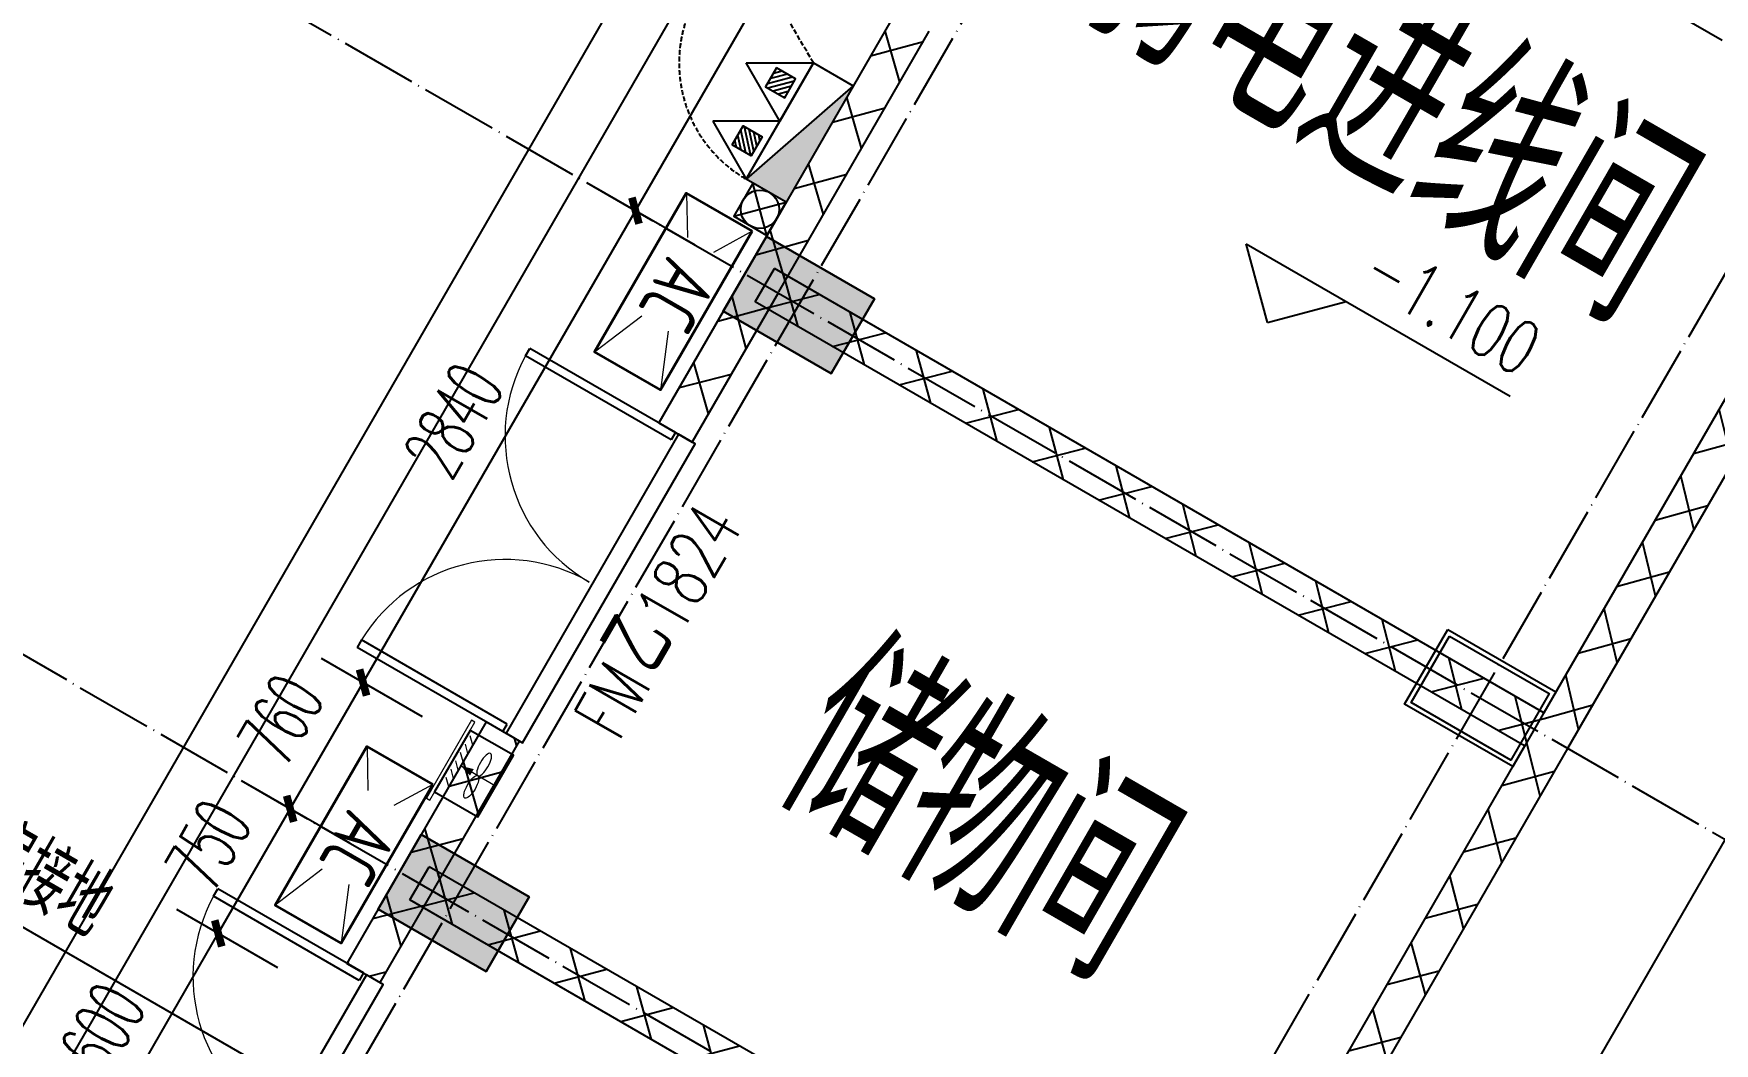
# Model space of a CAD drawing. Header units: millimetres. Extents: x 216654360 to 218309126, y 218099985 to 219647706.
# Drawn here: x 217900045 to 217908805, y 218908453 to 218913717 of the extents above; entities that cross this region are included whole.
import ezdxf

# ---------------------------------------------------------------- set-up
doc = ezdxf.new("R2010")
doc.units = ezdxf.units.MM
doc.header["$LTSCALE"] = 1000
doc.linetypes.add('DASH', pattern=[0.35, 0.25, -0.1])
doc.linetypes.add('DOTE', pattern=[2.4200000000000004, 2, -0.2, 0.02, -0.2])
for name, color, linetype in [('A-ANNO-DIMS', 3, 'Continuous'), ('A-ANNO-DOTE', 1, 'DOTE'), ('A-ANNO-IDEN-INDX', 3, 'Continuous'), ('A-ANNO-IDEN-LEVL', 3, 'Continuous'), ('A-ANNO-TXT', 7, 'Continuous'), ('A-COLU-CONC', 2, 'Continuous'), ('A-DOOR-FM', 181, 'Continuous'), ('A-FM-IDEN', 181, 'Continuous'), ('A-FURN', 45, 'Continuous'), ('A-WALL', 2, 'Continuous'), ('A-WALL-PATT', 252, 'Continuous'), ('M-EQ-VT', 3, 'Continuous'), ('M-VRF-TXT', 100, 'Continuous'), ('P-PROT-FIRH', 1, 'Continuous'), ('P-PROT-VPIP', 1, 'Continuous'), ('P-提建筑', 1, 'Continuous'), ('P-灭火器', 1, 'Continuous'), ('PUB_HATCH', 8, 'Continuous'), ('现状植物', 3, 'Continuous'), ('配电设备', 1, 'Continuous')]:
    doc.layers.add(name, color=color, linetype=linetype)
doc.layers.add('M-EAD-D1', color=31, linetype='Continuous', lineweight=50)
doc.layers.add('M-VRF-EQ', color=100, linetype='Continuous', lineweight=35)
doc.layers.add('水辅助层', color=20, linetype='Continuous', plot=False)
doc.styles.add('_TCH_DIM_T3', font='SIMPLEX.shx', dxfattribs={"width": 0.5647058823529413, "bigfont": 'GBCBIG.shx'})
doc.styles.add('A_DIM', font='SIMPLEX', dxfattribs={"width": 0.7, "bigfont": 'HZ'})
doc.styles.add('AUDIT_D_250603204042-0', font='SIMPLEX', dxfattribs={"width": 0.7, "bigfont": 'HZ'})
doc.styles.add('M-3', font='gbenor.shx', dxfattribs={"width": 0.7, "bigfont": 'gbcbig.shx'})
doc.dimstyles.new('_TCH_ARCH&&100', dxfattribs={"dimtxt": 297.5, "dimasz": 100, "dimexe": 250, "dimexo": 300, "dimgap": 126.25, "dimtad": 1, "dimdec": 0, "dimzin": 0, "dimdsep": 46, "dimtxsty": '_TCH_DIM_T3', "dimblk": 'ARCHTICK', "dimcen": 0.09, "dimclrt": 7, "dimazin": 2, "dimtfac": 1, "dimtdec": 0, "dimtix": 1, "dimtmove": 2, "dimatfit": 3, "dimfxl": 100, "dimtolj": 1, "dimtzin": 0, "dimarcsym": 0})
pattern_1 = [(45, (-6165679.106576437, -59482.65594915766), (-200.0002033111466, 200.0002033111467), []), (135, (-6165679.106576437, -59482.65594915766), (-200.0002033111467, -200.0002033111466), [])]

# ---------------------------------------------------------------- blocks, each defined once
blk = doc.blocks.new('123artt')
at = {"layer": 'A-COLU-CONC', "color": 7}
for points in [[(6540927.176911903, -193915.8248868797), (6541577.176911903, -193915.8248868797), (6541577.176911903, -194365.8248868797), (6540927.176911903, -194365.8248868797)], [(6540952.176911903, -193940.8248868797), (6541552.176911903, -193940.8248868797), (6541552.176911903, -194340.8248868797), (6540952.176911903, -194340.8248868797)]]:
    blk.add_lwpolyline(points, close=True, dxfattribs=at)
blk = doc.blocks.new('A$C626D7193')
at = {"layer": 'A-ANNO-DOTE', "ltscale": 0.2}
for p, q in [((22630.63853341062, -96054.77360592829), (22630.63853341062, -50067.05397132254)), ((26730.63853260688, -96054.77360592829), (26730.63853260688, -50067.05397132254)), ((18448.50633661635, -76236.43906046433), (39411.19610879663, -76236.43906046433)), ((18448.50633661635, -79836.43906046433), (39411.19610879663, -79836.43906046433)), ((18448.50633661635, -83436.43906046433), (39411.19610879663, -83436.43906046433))]:
    blk.add_line(p, q, dxfattribs=at)
at = {"layer": 'A-COLU-CONC', "color": 7}
blk.add_blockref('123artt', (-6514521.538576603, 114304.3858264154), dxfattribs=at)
blk = doc.blocks.new('123asrtr')
at = {"layer": 'A-WALL-PATT', "linetype": 'Continuous'}
for points in [[(6067072.33219674, -12773.28690770187), (6067072.332196729, -12323.28690773004), (6066422.33219674, -12323.28690771654), (6066422.332196738, -12773.28690771235)], [(6067072.332196732, -16373.28690767585), (6067072.332196721, -15923.28690770402), (6066422.332196732, -15923.28690769052), (6066422.332196729, -16373.28690768633)]]:
    blk.add_hatch(color=2, dxfattribs=at).paths.add_polyline_path(points)
for points in [[(6066422.33219674, -12323.28690771654), (6067072.33219674, -12323.28690771654), (6067072.33219674, -12773.28690770827), (6066422.33219674, -12773.28690770827)], [(6066422.332196732, -15923.28690769052), (6067072.332196732, -15923.28690769052), (6067072.332196732, -16373.28690768225), (6066422.332196732, -16373.28690768225)]]:
    blk.add_lwpolyline(points, close=True)
at = {"layer": 'A-COLU-CONC', "linetype": 'Continuous'}
for p, q in [((6067072.332196729, -12323.28690773004), (6066422.33219674, -12323.28690771654)), ((6066422.33219674, -12323.28690771654), (6066422.332196738, -12773.28690771235)), ((6067072.33219674, -12773.28690770187), (6067072.332196729, -12323.28690773004)), ((6066422.332196738, -12773.28690771235), (6067072.33219674, -12773.28690770187)), ((6067072.332196721, -15923.28690770402), (6066422.332196732, -15923.28690769052)), ((6066422.332196732, -15923.28690769052), (6066422.332196729, -16373.28690768633)), ((6067072.332196732, -16373.28690767585), (6067072.332196721, -15923.28690770402)), ((6066422.332196729, -16373.28690768633), (6067072.332196732, -16373.28690767585))]:
    blk.add_line(p, q, dxfattribs=at)
blk = doc.blocks.new('123atr')
at = {"layer": '配电设备'}
blk.add_lwpolyline([(6054830.710564703, -49651.04971149084), (6054830.710564701, -48051.04971140888), (6056330.710564572, -48051.04971141074), (6056330.710564572, -49651.04971149084)], close=True, dxfattribs=at)
blk = doc.blocks.new('P-消火栓箱开门示意')
at = {"layer": 'P-PROT-FIRH', "color": 8, "linetype": 'DASH', "ltscale": 0.1}
blk.add_line((2696644.86184354, -6288498.702755758), (2696994.861858813, -6287892.484981926), dxfattribs=at)
blk.add_arc((2696644.861843541, -6288498.702755758), 700, 59.9999985718766, 179.9999986126178, dxfattribs=at)
blk = doc.blocks.new('$TwtSys$00000434')
for p, q in [((-0.5, 0.5), (-0.5, -0.5)), ((-0.5, -0.5), (0.5, 0.5)), ((0.5, 0.5), (-0.5, 0.5)), ((0.5, -0.5), (0.5, 0.5))]:
    blk.add_line(p, q)
blk.add_solid([(0.5, -0.5), (0.5, 0.5), (-0.5, -0.5)])
blk = doc.blocks.new('T1-P-QP-L3-F$0$$ATTACHMENT$00000214')
h = blk.add_hatch()
h.set_pattern_fill('ANSI31', color=256, scale=200, style=0)
h.set_pattern_definition([(45, (-38543.80223862439, -6842.63859106258), (-17.67766952966369, 17.67766952966369), [])])
h.paths.add_polyline_path([(-64.92232553117356, 1.936813719180464), (64.922325531159, 1.936813719180464), (64.922325531159, -127.9078373431521), (-64.92232553117356, -127.9078373431521)])
for points in [[(0, 171.8081853693711), (-198.3870041439732, -171.8081853693711), (198.3870041439732, -171.8081853693711)], [(-64.92232553117356, 1.936813719180464), (64.922325531159, 1.936813719180464), (64.922325531159, -127.9078373431521), (-64.92232553117356, -127.9078373431521)]]:
    blk.add_lwpolyline(points, close=True)
blk = doc.blocks.new('p0422')
at = {"layer": 'P-PROT-VPIP'}
blk.add_circle((6066322.270609752, -12217.28690767344), 100, dxfattribs=at)
at = {"layer": '水辅助层'}
blk.add_lwpolyline([(6066422.270609752, -12317.28690767344), (6066422.270609752, -12117.28690767344), (6066222.270609752, -12117.28690767344), (6066222.270609752, -12317.28690767344), (6066422.270609752, -12317.28690767344), (6066222.270609752, -12117.28690767344), (6066222.270609752, -12317.28690767344), (6066422.270609752, -12117.28690767344)], dxfattribs=at)
at = {"layer": 'P-PROT-FIRH', "xscale": -700, "yscale": 240, "zscale": 700, "rotation": 90}
blk.add_blockref('$TwtSys$00000434', (6066302.270609752, -11767.28690767344), dxfattribs=at)
at = {"layer": 'P-提建筑', "rotation": 90}
blk.add_blockref('P-消火栓箱开门示意', (-222316.4321460035, -2708062.148751216), dxfattribs=at)
at = {"layer": 'P-灭火器', "yscale": 0.8816120906801007, "zscale": 0.8816120906801007, "rotation": 90}
for p, xscale in [((6066030.802436252, -11592.38652618657), -0.8816120906801007), ((6066030.802436252, -11942.18728916123), 0.8816120906801007)]:
    blk.add_blockref('T1-P-QP-L3-F$0$$ATTACHMENT$00000214', p, dxfattribs=dict(at, xscale=xscale))
blk = doc.blocks.new('*U239')
at = {"layer": 'M-EQ-VT', "lineweight": 0}
for p, q in [((-50, 125), (-14.64466094068484, 89.64466094062664)), ((-50, 75), (-14.64466094068484, 39.64466094062664)), ((-50, 25), (-14.64466094068484, -10.35533905937336)), ((-50, -25), (-14.64466094068484, -60.35533905937336)), ((-50, -75), (-14.64466094068484, -110.3553390593734)), ((-50, -125), (-14.64466094068484, -160.3553390593734))]:
    blk.add_line(p, q, dxfattribs=at)
at = {"layer": 'M-EQ-VT', "color": 8, "linetype": 'Continuous', "lineweight": 0}
blk.add_line((-260, 5.820766091346741e-11), (-50, 0), dxfattribs=at)
at = {"layer": 'M-EQ-VT'}
blk.add_lwpolyline([(0, 185), (-260, 185), (-260, -185), (0, -185)], close=True, dxfattribs=at)
at = {"layer": 'M-EQ-VT', "lineweight": 0}
for points in [[(0, -185), (-50, -185), (-50, 185), (0, 185)], [(20, 235), (0, 235), (0, -235), (20, -235)]]:
    blk.add_lwpolyline(points, close=True, dxfattribs=at)
at = {"layer": 'M-EQ-VT', "color": 8, "linetype": 'Continuous', "lineweight": 0}
blk.add_lwpolyline([(-50, 0, 0, 39.2, 0), (-117.2000000000116, 0, 39.2, 39.2, 0)], format="xyseb", dxfattribs=at)
blk.add_ellipse((-152.6035714285742, 67.00000000001171), major_axis=(4.102566777142218e-14, -66.99999999997688), ratio=0.3370013318880228, dxfattribs=at)
at = {"layer": 'M-EQ-VT', "color": 8, "linetype": 'Continuous', "lineweight": 0, "extrusion": (0, 0, -1)}
blk.add_ellipse((-152.6035714285742, -67.00000000003453), major_axis=(4.102566777142218e-14, 66.99999999997688), ratio=0.3370013318880228, dxfattribs=at)
blk = doc.blocks.new('1RRUIIOSY')
at = {"rotation": 180}
blk.add_blockref('*U239', (6066372.036767811, -15510.42469173666), dxfattribs=at)
blk = doc.blocks.new('*U236')
at = {"layer": 'M-VRF-EQ', "lineweight": 0}
for p, q in [((192.8683587370324, -118.7341888402076), (478.4999327522489, 0.04749959943859494)), ((-477.4999327522489, -0.04749959943859494), (-280.7813304569825, -119.4748593461273)), ((-477.4999327522489, -395.080456099583), (-280.7813304569825, -276.1058839955814)), ((192.8683587370324, -277.6357536480715), (478.4999327522489, -396.7738795220267))]:
    blk.add_line(p, q, dxfattribs=at)
at = {"layer": 'M-VRF-EQ'}
blk.add_lwpolyline([(-477.4999327522489, -0.04749959943859494), (477.4999327522489, 0.04749959943859494), (477.4999327522489, -396.7738795220267), (-477.4999327522489, -396.8688787209039)], close=True, dxfattribs=at)
at = {"layer": 'M-VRF-TXT', "style": 'M-3', "width": 0.8}
blk.add_text('AC', height=300, dxfattribs=at).set_placement((-159.1983360713348, -319.0290589160647))
blk = doc.blocks.new('grshfndhyjhtdy')
at = {"rotation": 270}
for p in [(5915009.27134082, -12825.21079974724), (5915008.682264538, -16154.41312041926)]:
    blk.add_blockref('*U236', p, dxfattribs=at)
blk = doc.blocks.new('_ArchTick')
at = {"color": 0, "linetype": 'ByBlock', "const_width": 0.4}
blk.add_lwpolyline([(-0.5, -0.5), (0.5, 0.5)], dxfattribs=at)
blk = doc.blocks.new('*D381')
at = {"layer": 'A-ANNO-DIMS', "color": 0, "lineweight": -2, "transparency": 16777216}
for p, q in [((6066122.288026123, -16898.29314183843), (6065514.010060064, -16898.28251661224)), ((6065763.982108949, -18498.44331655537), (6065764.010060025, -16898.28688354101)), ((6066122.260075047, -18498.4495748528), (6065513.982108987, -18498.43894962661))]:
    blk.add_line(p, q, dxfattribs=at)
at = {"layer": 'Defpoints', "color": 0, "transparency": 16777216}
for p in [(6065764.010060025, -16898.28688354101), (6066422.288026078, -16898.29838215295), (6066422.260075001, -18498.45481516732)]:
    blk.add_point(p, dxfattribs=at)
at = {"layer": 'A-ANNO-DIMS', "color": 0, "lineweight": -2, "transparency": 16777216, "xscale": 100, "yscale": 100, "zscale": 100}
for p, rotation in [((6065764.010060025, -16898.28688354101), 89.9989991736493), ((6065763.982108949, -18498.44331655537), 269.9989991736493)]:
    blk.add_blockref('_ArchTick', p, dxfattribs=dict(at, rotation=rotation))
at = {"layer": 'A-ANNO-DIMS', "color": 7, "transparency": 16777216, "insert": (6065488.996084529, -17698.36029642625), "char_height": 297.5, "attachment_point": 5, "rotation": 89.9989991736493, "style": '_TCH_DIM_T3'}
blk.add_mtext('\\A1;1600', dxfattribs=at)
blk = doc.blocks.new('*D382')
at = {"layer": 'A-ANNO-DIMS', "color": 0, "lineweight": -2, "transparency": 16777216}
for p, q in [((6066122.301126746, -16148.30255822641), (6065514.023160686, -16148.29193299989)), ((6065764.010060025, -16898.28688354101), (6065764.023160648, -16148.29629992879)), ((6066122.288026123, -16898.29314183863), (6065514.010060064, -16898.28251661211))]:
    blk.add_line(p, q, dxfattribs=at)
at = {"layer": 'Defpoints', "color": 0, "transparency": 16777216}
for p in [(6065764.023160648, -16148.29629992879), (6066422.3011267, -16148.30779854109), (6066422.288026078, -16898.29838215331)]:
    blk.add_point(p, dxfattribs=at)
at = {"layer": 'A-ANNO-DIMS', "color": 0, "lineweight": -2, "transparency": 16777216, "xscale": 100, "yscale": 100, "zscale": 100}
for p, rotation in [((6065764.023160648, -16148.29629992879), 89.99899917361813), ((6065764.010060025, -16898.28688354101), 269.9989991736181)]:
    blk.add_blockref('_ArchTick', p, dxfattribs=dict(at, rotation=rotation))
at = {"layer": 'A-ANNO-DIMS', "color": 7, "transparency": 16777216, "insert": (6065489.016610378, -16523.28678811348), "char_height": 297.5, "attachment_point": 5, "rotation": 89.99899917361813, "style": '_TCH_DIM_T3'}
blk.add_mtext('\\A1;750', dxfattribs=at)
blk = doc.blocks.new('*D383')
at = {"layer": 'A-ANNO-DIMS', "color": 0, "lineweight": -2, "transparency": 16777216}
for p, q in [((6066122.314402374, -15388.29314229919), (6065514.036436315, -15388.28251707296)), ((6065764.023160649, -16148.29629992879), (6065764.036436277, -15388.28688400174)), ((6066122.301126746, -16148.30255822624), (6065514.023160687, -16148.29193300001))]:
    blk.add_line(p, q, dxfattribs=at)
at = {"layer": 'Defpoints', "color": 0, "transparency": 16777216}
for p in [(6065764.036436277, -15388.28688400174), (6066422.314402328, -15388.29838261373), (6066422.3011267, -16148.30779854078)]:
    blk.add_point(p, dxfattribs=at)
at = {"layer": 'A-ANNO-DIMS', "color": 0, "lineweight": -2, "transparency": 16777216, "xscale": 100, "yscale": 100, "zscale": 100}
for p, rotation in [((6065764.036436277, -15388.28688400174), 89.99899917364506), ((6065764.023160649, -16148.29629992879), 269.9989991736451)]:
    blk.add_blockref('_ArchTick', p, dxfattribs=dict(at, rotation=rotation))
at = {"layer": 'A-ANNO-DIMS', "color": 7, "transparency": 16777216, "insert": (6065489.029798505, -15768.28678834397), "char_height": 297.5, "attachment_point": 5, "rotation": 89.99899917364506, "style": '_TCH_DIM_T3'}
blk.add_mtext('\\A1;760', dxfattribs=at)
blk = doc.blocks.new('*D384')
at = {"layer": 'A-ANNO-DIMS', "color": 0, "lineweight": -2, "transparency": 16777216}
for p, q in [((6066122.364010683, -12548.29316705853), (6065514.086044624, -12548.28254183247)), ((6065764.036436276, -15388.28688400174), (6065764.086044585, -12548.28690876118)), ((6066122.314402374, -15388.29314229909), (6065514.036436314, -15388.28251707302))]:
    blk.add_line(p, q, dxfattribs=at)
at = {"layer": 'Defpoints', "color": 0, "transparency": 16777216}
for p in [(6065764.086044585, -12548.28690876118), (6066422.364010638, -12548.29840737299), (6066422.314402328, -15388.29838261354)]:
    blk.add_point(p, dxfattribs=at)
at = {"layer": 'A-ANNO-DIMS', "color": 0, "lineweight": -2, "transparency": 16777216, "xscale": 100, "yscale": 100, "zscale": 100}
for p, rotation in [((6065764.086044585, -12548.28690876118), 89.99899917366122), ((6065764.036436276, -15388.28688400174), 269.9989991736612)]:
    blk.add_blockref('_ArchTick', p, dxfattribs=dict(at, rotation=rotation))
at = {"layer": 'A-ANNO-DIMS', "color": 7, "transparency": 16777216, "insert": (6065489.061240472, -13968.28209276025), "char_height": 297.5, "attachment_point": 5, "rotation": 89.99899917366122, "style": '_TCH_DIM_T3'}
blk.add_mtext('\\A1;2840', dxfattribs=at)
blk = doc.blocks.new('*D385')
at = {"layer": 'A-ANNO-DIMS', "color": 0, "lineweight": -2, "transparency": 16777216}
for p, q in [((6066122.426894458, -8948.293167058668), (6065514.148928398, -8948.282541832388)), ((6065764.086044585, -12548.28690876119), (6065764.14892836, -8948.28690876119)), ((6066122.364010683, -12548.29316705866), (6065514.086044624, -12548.28254183238))]:
    blk.add_line(p, q, dxfattribs=at)
at = {"layer": 'Defpoints', "color": 0, "transparency": 16777216}
for p in [(6065764.14892836, -8948.28690876119), (6066422.426894412, -8948.29840737323), (6066422.364010638, -12548.29840737322)]:
    blk.add_point(p, dxfattribs=at)
at = {"layer": 'A-ANNO-DIMS', "color": 0, "lineweight": -2, "transparency": 16777216, "xscale": 100, "yscale": 100, "zscale": 100}
for p, rotation in [((6065764.14892836, -8948.28690876119), 89.99899917364094), ((6065764.086044585, -12548.28690876119), 269.9989991736409)]:
    blk.add_blockref('_ArchTick', p, dxfattribs=dict(at, rotation=rotation))
at = {"layer": 'A-ANNO-DIMS', "color": 7, "transparency": 16777216, "insert": (6065489.117486515, -10748.2821051392), "char_height": 297.5, "attachment_point": 5, "rotation": 89.99899917364093, "style": '_TCH_DIM_T3'}
blk.add_mtext('\\A1;3600', dxfattribs=at)
blk = doc.blocks.new('$DorLib2D$00000002')
for p, q in [((-0.5, -5.684341886080802e-17), (-0.5000000000000007, 0.4875)), ((-0.4750000000000007, 0.4875), (-0.5000000000000007, 0.4875)), ((-0.475, -2.842170943040401e-17), (-0.4750000000000007, 0.4875)), ((0.475, -2.842170943040401e-17), (0.4750000000000007, 0.4875)), ((0.4750000000000007, 0.4875), (0.5000000000000007, 0.4875)), ((0.5, -5.684341886080802e-17), (0.5000000000000007, 0.4875)), ((-0.5, -5.684341886080802e-17), (-0.475, -2.842170943040401e-17)), ((0.5, -5.684341886080802e-17), (0.475, -2.842170943040401e-17))]:
    blk.add_line(p, q)
at = {"lineweight": 13}
for centre, start, end in [((-0.4875, -4.263256414560601e-17), 0, 88.53071641864632), ((0.4875, -4.263256414560601e-17), 91.4692835813537, 180)]:
    blk.add_arc(centre, 0.4875, start, end, dxfattribs=at)
blk = doc.blocks.new('A$C04836B57')
at = {"layer": 'A-DOOR-FM'}
for points in [[(-99337.50953972619, -74727.93385248657), (-99237.50953972619, -74727.93385248657), (-99237.50953972619, -72927.94158274861), (-99337.50953972619, -72927.94158274861)], [(-99337.46439430211, -77981.18729529763), (-99237.46439430211, -77981.18729529763), (-99237.46439430211, -76181.19502555967), (-99337.46439430211, -76181.19502555967)]]:
    blk.add_lwpolyline(points, close=True, dxfattribs=at)
at = {"layer": 'A-FURN', "color": 251}
for points in [[(-100756.7743811766, -82830.94285685715), (-100756.7743811766, -43780.01430067618), (-81731.77438183222, -43780.01430061657), (-81731.77438183222, -84331.79585990508), (-85903.02115779743, -84331.79585990508)], [(-100456.7743811905, -82830.94285685713), (-100456.7743811617, -44080.01430067618), (-82031.77438184712, -44080.01430061657), (-82031.77438184712, -84031.79585990508), (-85896.31327312067, -84031.79585990508)]]:
    blk.add_lwpolyline(points, dxfattribs=at)
blk.add_blockref('p0422', (-6165879.138555308, -59483.0675593635))
at = {"layer": 'A-ANNO-TXT'}
blk.add_blockref('A$C626D7193', (-121762.4129141103, 7805.49620364391), dxfattribs=at)
at = {"layer": 'A-WALL-PATT'}
for name, p in [('123asrtr', (-6165879.106576437, -59482.65594915766)), ('123atr', (-6148387.229439724, -23876.76661411089))]:
    blk.add_blockref(name, p, dxfattribs=at)
at = {"layer": 'M-EAD-D1'}
blk.add_blockref('1RRUIIOSY', (-6165879.106576437, -59482.65594915759), dxfattribs=at)
at = {"layer": 'A-ANNO-TXT', "color": 7, "style": 'AUDIT_D_250603204042-0', "width": 0.7}
blk.add_text('楼裙房接地', height=350, dxfattribs=at).set_placement((-101852.2917776182, -76757.18909649173))
at = {"layer": 'A-DOOR-FM'}
blk.add_blockref('grshfndhyjhtdy', (-6014543.994009688, -59472.52973640113), dxfattribs=at)
at = {"layer": 'PUB_HATCH'}
h = blk.add_hatch(dxfattribs=at)
h.set_pattern_fill('多孔材料', color=256, scale=100, style=0)
h.set_pattern_definition(pattern_1)
h.paths.add_polyline_path([(-94606.80963397119, -66664.41217202846), (-94706.81221554149, -66731.07133693816), (-94706.82426702417, -71931.15955046343), (-94640.15783211868, -72031.16213558924), (-94506.8244987959, -72031.16730531043), (-94506.81221557315, -66731.08635102409)])
h = blk.add_hatch(dxfattribs=at)
h.set_pattern_fill('多孔材料', color=256, scale=100, style=0)
h.set_pattern_definition(pattern_1)
h.paths.add_polyline_path([(-99256.79677243158, -72024.92668963203), (-99256.59399260115, -70455.95574687743), (-99456.5939909285, -70455.9298981093), (-99456.79677076079, -72024.9008408639)])
h = blk.add_hatch(dxfattribs=at)
h.set_pattern_fill('多孔材料', color=256, scale=100, style=0)
h.set_pattern_definition(pattern_1)
h.paths.add_polyline_path([(-94640.15783211775, -72031.16213558924), (-94706.82426702417, -71931.15955046343), (-99337.15346811619, -71930.81119070646), (-99337.16851498466, -72130.81119014043), (-94706.82473053504, -72131.15955099388)])
h = blk.add_hatch(dxfattribs=at)
h.set_pattern_fill('多孔材料', color=256, scale=100, style=0)
h.set_pattern_definition(pattern_1)
h.paths.add_polyline_path([(-99455.74797885306, -72024.9299324473), (-99455.8646843275, -72927.91666750949), (-99255.8646859983, -72927.94251627754), (-99255.74798052385, -72024.95578121534)])
h = blk.add_hatch(dxfattribs=at)
h.set_pattern_fill('多孔材料', color=256, scale=100, style=0)
h.set_pattern_definition(pattern_1)
h.paths.add_polyline_path([(-94640.15783211868, -72031.16213558924), (-94706.82473053504, -72131.15955099388), (-94706.83260969725, -75530.93533311963), (-94606.83521096408, -75630.77838143946), (-94506.83260896988, -75530.62142956434), (-94506.8244987959, -72031.16730531043)])
h = blk.add_hatch(dxfattribs=at)
h.set_pattern_fill('多孔材料', color=256, scale=100, style=0)
h.set_pattern_definition(pattern_1)
h.paths.add_polyline_path([(-99256.28514864482, -76181.19343640907), (-99256.0973249115, -74727.94250124333), (-99456.09732323978, -74727.91665247528), (-99456.2851469731, -76181.16758764102)])
h = blk.add_hatch(dxfattribs=at)
h.set_pattern_fill('多孔材料', color=256, scale=100, style=0)
h.set_pattern_definition(pattern_1)
h.paths.add_polyline_path([(-94606.83521096315, -75630.77838143946), (-94706.83260969725, -75530.93533311963), (-99337.15346811712, -75530.58697399114), (-99337.16851498559, -75730.58697342512), (-94706.83781277761, -75730.9353332935)])
at = {"layer": 'A-ANNO-IDEN-INDX'}
blk.add_line((-98679.85173963383, -76862.18909649173), (-101854.0072007198, -76862.18909649173), dxfattribs=at)
at = {"layer": 'A-ANNO-IDEN-LEVL'}
for p, q in [((-96971.41570623592, -70889.16743394942), (-97271.41570623592, -70589.16743394942)), ((-97271.41570623592, -70589.16743394942), (-95683.41570623592, -70589.16743394942)), ((-96971.41570623592, -70889.16743394942), (-96671.41570623592, -70589.16743394942))]:
    blk.add_line(p, q, dxfattribs=at)
at = {"layer": 'A-WALL'}
for p, q in [((-94706.81221554149, -66731.07133693816), (-94706.82426702417, -71931.15955046343)), ((-94506.81221557315, -66731.08635102409), (-94506.8244987959, -72031.16730531043)), ((-99456.5939909285, -70455.9298981093), (-99456.79677076079, -72024.9008408639)), ((-99256.79677243158, -72024.92668963203), (-99256.59399260115, -70455.95574687743)), ((-99337.16851498466, -72130.81119014043), (-99337.15346811619, -71930.81119070646)), ((-94706.82426702417, -71931.15955046343), (-99337.15346811619, -71930.81119070646)), ((-99455.74797885306, -72024.9299324473), (-99455.8646843275, -72927.91666750949)), ((-99255.8646859983, -72927.94251627754), (-99255.74798052385, -72024.95578121534)), ((-94506.8244987959, -72031.16730531043), (-94506.83260896988, -75530.62142956434)), ((-94706.82473053504, -72131.15955099388), (-99337.16851498466, -72130.81119014043)), ((-94706.82473053504, -72131.15955099388), (-94706.83260969725, -75530.93533311963)), ((-99455.8646843275, -72927.91666750949), (-99255.8646859983, -72927.94251627754)), ((-99456.09732323978, -74727.91665247528), (-99456.2851469731, -76181.16758764102)), ((-99256.0973249115, -74727.94250124333), (-99456.09732323978, -74727.91665247528)), ((-99256.28514864482, -76181.19343640907), (-99256.0973249115, -74727.94250124333)), ((-99337.16851498559, -75730.58697342512), (-99337.15346811712, -75530.58697399114)), ((-94706.83260969725, -75530.93533311963), (-99337.15346811712, -75530.58697399114)), ((-94706.83781277761, -75730.9353332935), (-99337.16851498559, -75730.58697342512)), ((-99456.2851469731, -76181.16758764102), (-99256.28514864482, -76181.19343640907))]:
    blk.add_line(p, q, dxfattribs=at)
at = {"layer": 'A-DOOR-FM', "xscale": 1800, "yscale": 1800, "zscale": 200}
for p, rotation in [((-99355.98100461904, -73827.92958436329), 89.99259487340343), ((-99356.40146726463, -77081.18050450642), 89.99259487340176)]:
    blk.add_blockref('$DorLib2D$00000002', p, dxfattribs=dict(at, rotation=rotation))
at = {"layer": 'A-ANNO-TXT', "linetype": 'Continuous', "style": 'A_DIM', "width": 0.7}
for s, p in [('弱电进线间', (-98695.58846639097, -70025.07137292088)), ('储物间', (-97992.3110490106, -74344.05563804717))]:
    blk.add_text(s, height=1000, dxfattribs=at).set_placement(p)
at = {"layer": 'A-ANNO-TXT', "color": 7, "style": 'A_DIM', "width": 0.6999999999999998}
blk.add_text('-1.100', height=280, dxfattribs=at).set_placement((-96665.41570623592, -70484.16743394942))
at = {"layer": 'A-FM-IDEN', "style": 'A_DIM'}
for s, height, width, p in [('1824', 280, 0.6999999999999998, (-98805.13538007531, -73840.84781467219)), ('乙', 350, 0.7, (-98805.16704481561, -74085.84781262596)), ('FM', 280, 0.6999999999999998, (-98805.21770840138, -74477.84780935198))]:
    blk.add_text(s, height=height, rotation=89.99259487340343, dxfattribs=dict(at, width=width)).set_placement(p)
at = {"layer": 'A-ANNO-DIMS'}
for p1, p2, distance, picture, middle in [((-99456.74256580044, -72030.95435653088), (-99456.67968202569, -68430.95435653088), 658.277966151746, '*D385', (-100389.989089922, -70230.93805429687)), ((-99456.79217411019, -74870.95433177121), (-99456.74256580044, -72030.95435653065), 658.2779661517898, '*D384', (-100390.0453359652, -73450.9380419179)), ((-99456.80544973817, -75630.96374769845), (-99456.79217411019, -74870.95433177138), 658.2779661508439, '*D383', (-100390.0767779322, -75250.94273750164)), ((-99456.81855036039, -76380.95433131096), (-99456.80544973817, -75630.96374769876), 658.2779661517608, '*D382', (-100390.0899660587, -76005.94273727114)), ((-99456.84650143702, -77981.11076432497), (-99456.81855036039, -76380.95433131061), 658.2779661518335, '*D381', (-100390.1104919082, -77181.01624558392))]:
    dim = blk.add_aligned_dim(p1=p1, p2=p2, distance=distance, dimstyle='_TCH_ARCH&&100', dxfattribs=at)
    dim.commit()
    dim.dimension.update_dxf_attribs({"geometry": picture, "text_midpoint": middle, "insert": (-6165879.106576437, -59482.65594915766)})

msp = doc.modelspace()

# ---------------------------------------------------------------- block references
at = {"layer": '现状植物', "rotation": 330.0099772030858}
msp.add_blockref('A$C04836B57', (218025897.187641, 218925138.5110827), dxfattribs=at)

doc.saveas('drawing.dxf')
